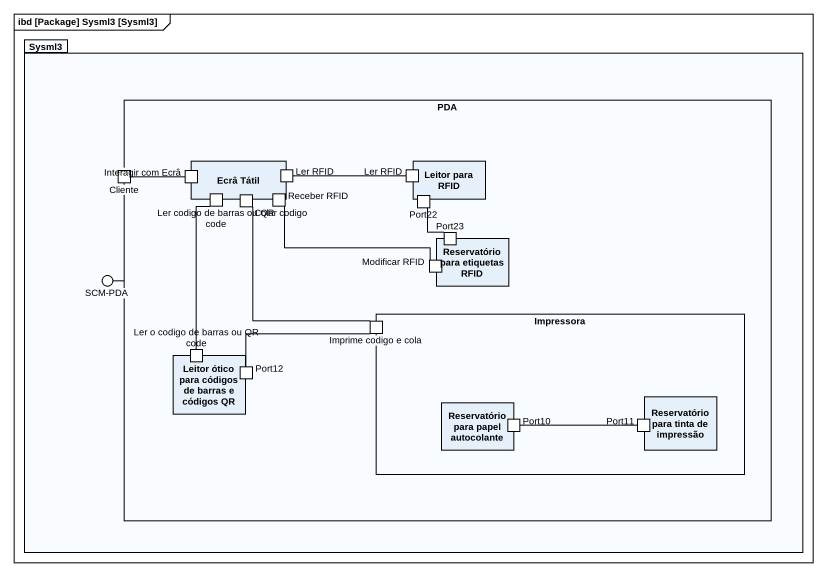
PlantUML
@startuml
mainframe ibd [Package] Sysml3 [Sysml3]
package Sysml3 {
  rectangle PDA {
    rectangle "Ecrâ Tátil" as Ecrâ_Tátil {
      port "Interagir com Ecrâ" as Interagir_com_Ecrâ
      port "Ler codigo de barras ou QR code" as Ler_codigo_de_barras_ou_QR
      port "Colar codigo" as Colar_codigo
      port "Receber RFID" as Receber_RFID
      port "Ler RFID" as Ler_RFID
    }
    rectangle "Leitor para RFID" as Leitor_para_RFID {
      port "Ler RFID" as Ler_RFID_2
      port Port22
    }
    port Cliente
    rectangle "Reservatório para etiquetas RFID" as Reservatório_para_etiquetas {
      port Port23
      port "Modificar RFID" as Modificar_RFID
    }
    rectangle Impressora {
      port "Imprime codigo e cola" as Imprime_codigo_e_cola
      rectangle "Reservatório para tinta de impressão" as Reservatório_para_tinta_de {
        port Port11
      }
      rectangle "Reservatório para papel autocolante" as Reservatório_para_papel {
        port Port10
      }
    }
    rectangle "Leitor ótico para códigos de barras e códigos QR" as Leitor_ótico_para_códigos {
      port "Ler o codigo de barras ou QR code" as Ler_o_codigo_de_barras_ou
      port Port12
    }
  }
}
() "SCM-PDA" as SCM_PDA
PDA -left- SCM_PDA
Interagir_com_Ecrâ -left- Cliente
Ler_codigo_de_barras_ou_QR -- Ler_o_codigo_de_barras_ou
Colar_codigo -- Imprime_codigo_e_cola
Ler_RFID_2 -left- Ler_RFID
Port23 -up- Port22
Modificar_RFID -left- Receber_RFID
Imprime_codigo_e_cola -left- Port12
Port11 -left- Port10
@enduml
